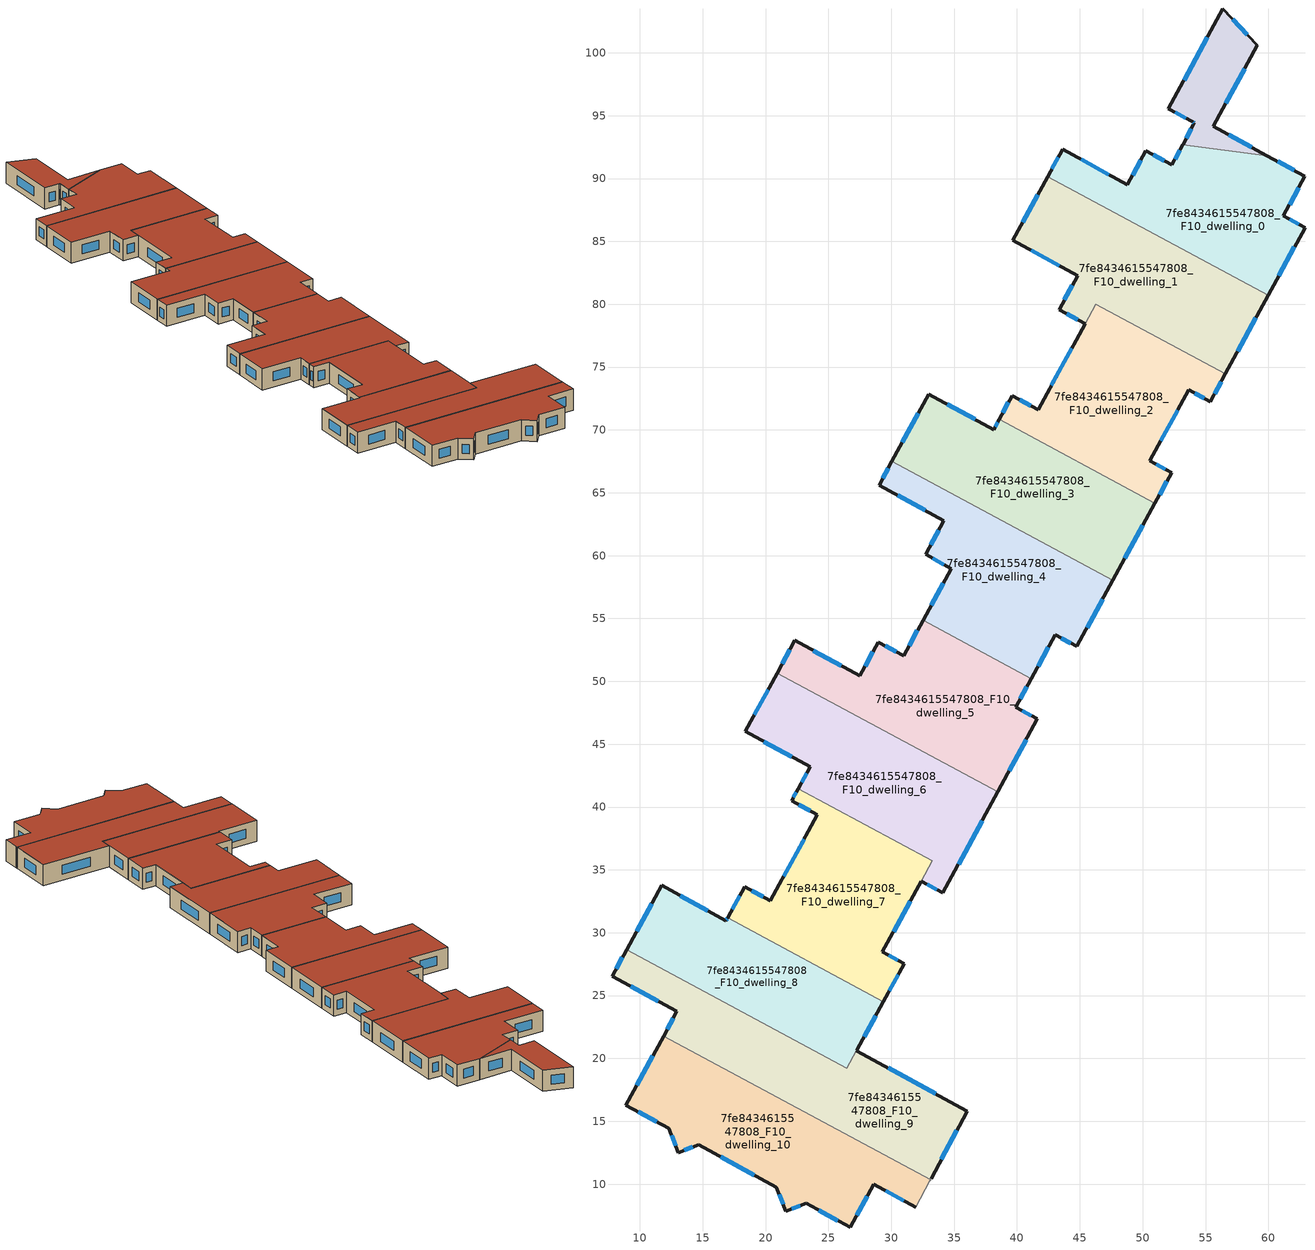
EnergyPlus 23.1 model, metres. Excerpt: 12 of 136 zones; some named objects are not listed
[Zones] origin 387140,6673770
7fe8434615547808_F10_dwelling_0
 floor to 7fe8434615547808_F9_dwelling_0 (EU_floor_Construction): 62.91,90.18 61.2,87.03 62.91,86.09 59.99,80.72 42.44,90.16 43.63,92.33 48.79,89.51 50.25,92.21 52.33,91.09 53.19,92.69 59.89,91.83 z30
 wall outside (EU_wall_Construction): 59.99,80.72 62.91,86.09 61.2,87.03 62.91,90.18 59.89,91.83 / 53.19,92.69 52.33,91.09 50.25,92.21 48.79,89.51 43.63,92.33 42.44,90.16 z30:33
 wall to 7fe8434615547808_F10_dwelling_1 (EU_wall_Construction): 42.44,90.16 59.99,80.72 z30:33
 wall to 7fe8434615547808_F10_dwelling_11 (EU_wall_Construction): 59.89,91.83 53.19,92.69 z30:33
 window (EU_Window_Construction): 60.83,82.25 62.08,84.55 / 43.29,91.71 42.78,90.78 / 47.31,90.31 45.1,91.52 / 49.83,91.43 49.2,90.28 / 51.73,91.41 50.84,91.89 / 52.94,92.23 52.57,91.55 / 62.05,90.65 60.75,91.36 / 61.69,87.93 62.42,89.28 / 62.42,86.36 61.69,86.76 z30.86:32.14
 roof outside (EU_roof_Construction): 59.99,80.72 62.91,86.09 61.2,87.03 62.91,90.18 59.89,91.83 53.19,92.69 52.33,91.09 50.25,92.21 48.79,89.51 43.63,92.33 42.44,90.16 z33
7fe8434615547808_F10_dwelling_1
 floor to 7fe8434615547808_F9_dwelling_1 (EU_floor_Construction): 59.99,80.72 56.59,74.47 46.28,80.01 45.42,78.45 43.36,79.58 44.83,82.27 39.67,85.09 42.44,90.16 z30
 wall outside (EU_wall_Construction): 42.44,90.16 39.67,85.09 44.83,82.27 43.36,79.58 45.42,78.45 / 56.59,74.47 59.99,80.72 z30:33
 wall to 7fe8434615547808_F10_dwelling_2 (EU_wall_Construction): 45.42,78.45 46.28,80.01 56.59,74.47 z30:33
 window (EU_Window_Construction): 44.41,81.5 43.78,80.34 / 41.15,84.28 43.36,83.07 / 41.65,88.71 40.46,86.54 / 57.56,76.26 59.02,78.93 / 43.95,79.25 44.83,78.77 z30.86:32.14
 roof outside (EU_roof_Construction): 56.59,74.47 59.99,80.72 42.44,90.16 39.67,85.09 44.83,82.27 43.36,79.58 45.42,78.45 46.28,80.01 z33
7fe8434615547808_F10_dwelling_10
 floor to 7fe8434615547808_F9_dwelling_10 (EU_floor_Construction): 33.13,10.36 33.08,10.27 31.95,8.17 28.62,10 26.73,6.56 23.22,8.47 21.61,7.84 20.86,9.76 14.67,13.14 13.07,12.5 12.31,14.42 8.89,16.29 11.88,21.78 z30
 wall outside (EU_wall_Construction): 11.88,21.78 8.89,16.29 12.31,14.42 13.07,12.5 14.67,13.14 20.86,9.76 21.61,7.84 23.22,8.47 26.73,6.56 28.62,10 31.95,8.17 z30:33
 wall to 7fe8434615547808_F10_dwelling_9 (EU_wall_Construction): 33.13,10.36 11.88,21.78 z30:33
 wall adiabatic (EU_wall_Construction): 31.95,8.17 33.08,10.27 33.13,10.36 z30:33
 window (EU_Window_Construction): 16.44,12.17 19.09,10.72 / 13.52,12.69 14.21,12.96 / 12.53,13.88 12.85,13.05 / 9.86,15.76 11.33,14.96 / 11.03,20.21 9.74,17.86 / 29.57,9.48 31,8.7 / 27.27,7.54 28.08,9.02 / 24.22,7.92 25.73,7.1 / 22.07,8.02 22.76,8.29 / 21.08,9.21 21.4,8.39 z30.86:32.14
 roof outside (EU_roof_Construction): 31.95,8.17 33.08,10.27 33.13,10.36 11.88,21.78 8.89,16.29 12.31,14.42 13.07,12.5 14.67,13.14 20.86,9.76 21.61,7.84 23.22,8.47 26.73,6.56 28.62,10 z33
7fe8434615547808_F10_dwelling_11
 floor to 7fe8434615547808_F9_dwelling_11 (EU_floor_Construction): 59.12,100.59 55.61,94.15 59.89,91.83 53.19,92.69 53.21,92.74 54.12,94.43 53.99,94.5 52.05,95.55 56.38,103.52 z30
 wall outside (EU_wall_Construction): 59.89,91.83 55.61,94.15 59.12,100.59 56.38,103.52 52.05,95.55 53.99,94.5 54.12,94.43 53.21,92.74 53.19,92.69 z30:33
 window (EU_Window_Construction): 53.86,93.95 53.47,93.22 / 54.03,94.48 54.08,94.45 / 52.61,95.25 53.43,94.8 / 55.15,101.24 53.29,97.83 / 58.34,101.43 57.17,102.68 / 56.62,95.99 58.12,98.75 / 58.66,92.49 56.84,93.49 z30.86:32.14
 roof outside (EU_roof_Construction): 59.89,91.83 55.61,94.15 59.12,100.59 56.38,103.52 52.05,95.55 53.99,94.5 54.12,94.43 53.21,92.74 53.19,92.69 z33
7fe8434615547808_F10_dwelling_2
 floor to 7fe8434615547808_F9_dwelling_2 (EU_floor_Construction): 56.59,74.47 55.38,72.26 53.66,73.2 50.58,67.53 52.3,66.6 50.97,64.16 38.58,70.83 39.61,72.72 41.68,71.6 45.42,78.45 46.28,80.01 z30
 wall outside (EU_wall_Construction): 45.42,78.44 41.68,71.6 39.61,72.72 38.58,70.83 / 50.97,64.16 52.3,66.6 50.58,67.53 53.66,73.2 55.38,72.26 56.59,74.47 z30:33
 wall to 7fe8434615547808_F10_dwelling_3 (EU_wall_Construction): 38.58,70.83 50.97,64.16 z30:33
 window (EU_Window_Construction): 39.32,72.18 38.88,71.37 / 41.09,71.92 40.2,72.4 / 44.35,76.49 42.75,73.55 / 55.72,72.89 56.24,73.84 / 54.15,72.93 54.89,72.53 / 51.46,69.15 52.78,71.58 / 51.81,66.86 51.07,67.27 / 51.35,64.86 51.92,65.9 z30.86:32.14
 roof outside (EU_roof_Construction): 52.3,66.6 50.58,67.53 53.66,73.2 55.38,72.26 56.59,74.47 46.28,80.01 45.42,78.45 41.68,71.6 39.61,72.72 38.58,70.83 50.97,64.16 z33
7fe8434615547808_F10_dwelling_3
 floor to 7fe8434615547808_F9_dwelling_3 (EU_floor_Construction): 50.97,64.16 47.63,58.03 30.05,67.49 32.98,72.85 38.14,70.03 38.58,70.83 z30
 wall outside (EU_wall_Construction): 38.58,70.83 38.14,70.03 32.98,72.85 30.05,67.49 / 47.63,58.03 50.97,64.16 z30:33
 wall to 7fe8434615547808_F10_dwelling_4 (EU_wall_Construction): 30.05,67.49 47.63,58.03 z30:33
 window (EU_Window_Construction): 36.67,70.84 34.46,72.04 / 38.46,70.6 38.27,70.26 / 48.59,59.79 50.02,62.41 / 32.15,71.32 30.89,69.02 z30.86:32.14
 roof outside (EU_roof_Construction): 47.63,58.03 50.97,64.16 38.58,70.83 38.14,70.03 32.98,72.85 30.05,67.49 z33
7fe8434615547808_F10_dwelling_4
 floor to 7fe8434615547808_F9_dwelling_4 (EU_floor_Construction): 47.63,58.03 44.76,52.77 43.04,53.71 41.15,50.22 32.53,54.86 34.78,58.97 32.73,60.09 34.19,62.79 29.03,65.61 30.05,67.49 z30
 wall outside (EU_wall_Construction): 30.05,67.49 29.03,65.61 34.19,62.79 32.73,60.09 34.78,58.97 32.53,54.86 / 41.15,50.22 43.04,53.71 44.76,52.77 47.63,58.03 z30:33
 wall to 7fe8434615547808_F10_dwelling_5 (EU_wall_Construction): 32.53,54.86 41.15,50.22 z30:33
 window (EU_Window_Construction): 34.13,57.8 33.17,56.04 / 33.31,59.77 34.19,59.29 / 33.77,62.02 33.14,60.86 / 30.5,64.81 32.71,63.6 / 29.76,66.95 29.32,66.15 / 45.58,54.27 46.81,56.53 / 43.53,53.44 44.27,53.04 / 41.69,51.22 42.5,52.71 z30.86:32.14
 roof outside (EU_roof_Construction): 44.76,52.77 47.63,58.03 30.05,67.49 29.03,65.61 34.19,62.79 32.73,60.09 34.78,58.97 32.53,54.86 41.15,50.22 43.04,53.71 z33
7fe8434615547808_F10_dwelling_5
 floor to 7fe8434615547808_F9_dwelling_5 (EU_floor_Construction): 41.15,50.22 39.91,47.94 41.63,47.01 38.48,41.21 20.92,50.66 22.34,53.25 27.5,50.43 28.96,53.13 30.98,52.03 32.53,54.86 z30
 wall outside (EU_wall_Construction): 32.53,54.86 30.98,52.03 28.96,53.13 27.5,50.43 22.34,53.25 20.92,50.66 / 38.48,41.21 41.63,47.01 39.91,47.94 41.15,50.22 z30:33
 wall to 7fe8434615547808_F10_dwelling_6 (EU_wall_Construction): 20.92,50.66 38.48,41.21 z30:33
 window (EU_Window_Construction): 21.93,52.51 21.33,51.4 / 26.02,51.23 23.81,52.44 / 28.54,52.36 27.91,51.2 / 30.4,52.34 29.53,52.81 / 32.09,54.05 31.42,52.84 / 40.27,48.59 40.8,49.57 / 41.14,47.27 40.4,47.68 / 39.38,42.87 40.73,45.35 z30.86:32.14
 roof outside (EU_roof_Construction): 38.48,41.21 41.63,47.01 39.91,47.94 41.15,50.22 32.53,54.86 30.98,52.03 28.96,53.13 27.5,50.43 22.34,53.25 20.92,50.66 z33
7fe8434615547808_F10_dwelling_6
 floor to 7fe8434615547808_F9_dwelling_6 (EU_floor_Construction): 38.48,41.21 34.11,33.16 32.39,34.11 33.27,35.71 22.59,41.46 23.54,43.2 18.38,46.01 20.92,50.66 z30
 wall outside (EU_wall_Construction): 20.92,50.66 18.38,46.01 23.54,43.2 22.59,41.46 / 32.39,34.11 34.11,33.16 38.48,41.21 z30:33
 wall to 7fe8434615547808_F10_dwelling_7 (EU_wall_Construction): 22.59,41.46 33.27,35.71 32.39,34.11 z30:33
 window (EU_Window_Construction): 23.27,42.7 22.86,41.96 / 19.86,45.21 22.07,44 / 20.2,49.33 19.11,47.34 / 35.36,35.46 37.23,38.91 / 32.88,33.84 33.62,33.43 z30.86:32.14
 roof outside (EU_roof_Construction): 34.11,33.16 38.48,41.21 20.92,50.66 18.38,46.01 23.54,43.2 22.59,41.46 33.27,35.71 32.39,34.11 z33
7fe8434615547808_F10_dwelling_7
 floor to 7fe8434615547808_F9_dwelling_7 (EU_floor_Construction): 33.27,35.71 29.3,28.47 31.02,27.53 29.36,24.51 16.97,31.18 18.33,33.65 20.39,32.52 24.13,39.38 22.07,40.5 22.59,41.46 z30
 wall outside (EU_wall_Construction): 22.59,41.46 22.07,40.5 24.13,39.38 20.39,32.52 18.33,33.65 16.97,31.18 / 29.36,24.51 31.02,27.53 29.3,28.47 32.39,34.11 z30:33
 wall to 7fe8434615547808_F10_dwelling_8 (EU_wall_Construction): 16.97,31.18 29.36,24.51 z30:33
 window (EU_Window_Construction): 17.94,32.94 17.36,31.88 / 19.8,32.84 18.91,33.33 / 23.06,37.42 21.46,34.48 / 22.66,40.18 23.54,39.7 / 22.44,41.19 22.22,40.78 / 30.53,27.8 29.79,28.2 / 29.84,25.37 30.55,26.67 / 30.18,30.08 31.51,32.5 z30.86:32.14
 roof outside (EU_roof_Construction): 31.02,27.53 29.3,28.47 33.27,35.71 22.59,41.46 22.07,40.5 24.13,39.38 20.39,32.52 18.33,33.65 16.97,31.18 29.36,24.51 z33
7fe8434615547808_F10_dwelling_8
 floor to 7fe8434615547808_F9_dwelling_8 (EU_floor_Construction): 29.36,24.51 26.46,19.24 8.95,28.66 11.73,33.76 16.85,30.96 16.97,31.18 z30
 wall outside (EU_wall_Construction): 16.97,31.18 16.85,30.96 11.73,33.76 8.95,28.66 / 27.23,20.63 29.36,24.51 z30:33
 wall to 7fe8434615547808_F10_dwelling_9 (EU_wall_Construction): 26.47,19.23 27.23,20.63 / 8.95,28.66 26.46,19.24 z30:33
 window (EU_Window_Construction): 10.94,32.3 9.74,30.12 / 15.39,31.76 13.19,32.96 / 16.94,31.11 16.89,31.02 / 27.84,21.74 28.76,23.4 z30.86:32.14
 roof outside (EU_roof_Construction): 26.46,19.24 29.36,24.51 16.97,31.18 16.85,30.96 11.73,33.76 8.95,28.66 z33
7fe8434615547808_F10_dwelling_9
 floor to 7fe8434615547808_F9_dwelling_9 (EU_floor_Construction): 27.23,20.63 36.05,15.79 33.17,10.44 33.13,10.36 11.88,21.78 12.95,23.73 7.78,26.52 8.95,28.66 26.47,19.23 z30
 wall outside (EU_wall_Construction): 8.95,28.66 7.78,26.52 12.95,23.73 11.88,21.78 / 33.17,10.44 36.05,15.79 27.23,20.63 z30:33
 wall adiabatic (EU_wall_Construction): 33.13,10.36 33.17,10.44 z30:33
 window (EU_Window_Construction): 9.26,25.72 11.47,24.53 / 8.62,28.05 8.12,27.13 / 33.53,17.18 29.75,19.25 / 34,11.97 35.23,14.27 / 12.64,23.18 12.19,22.34 z30.86:32.14
 roof outside (EU_roof_Construction): 33.17,10.44 36.05,15.79 27.23,20.63 26.47,19.23 8.95,28.66 7.78,26.52 12.95,23.73 11.88,21.78 33.13,10.36 z33
[Building]
EU S2 Campaign: North Axis=0; Terrain=City; Solar Distribution=FullExterior
[Site:Location]
Helsinki-Vantaa.AP: Latitude=60.317; Longitude=24.963; Time Zone=2; Elevation=54.6
[SizingPeriod:WeatherFileDays]
AnnualSizingPeriod: Begin Month=1; Begin Day of Month=1; End Month=12; End Day of Month=31; Day of Week for Start Day=Monday; Use Weather File Daylight Saving Period=No; Use Weather File Rain and Snow Indicators=No
[MATERIAL]
EU_InternalMass_Material: Roughness=MediumRough; Thickness=0.1; Conductivity=1; Density=1800; Specific Heat=900; Thermal Absorptance=0.9; Solar Absorptance=0.7; Visible Absorptance=0.7
[MATERIAL:NOMASS] Roughness=MediumRough; Thermal Absorptance=0.9; Solar Absorptance=0.7; Visible Absorptance=0.7
Name | Thermal Resistance
EU_wall_NoMass | 2.6932
EU_roof_NoMass | 3.19818
EU_floor_NoMass | 2.22482
[WINDOWMATERIAL:SIMPLEGLAZINGSYSTEM]
EU_Window_SimpleGlazing: UFactor=2.14966; Solar Heat Gain Coefficient=0.7; Visible Transmittance=0.7
[CONSTRUCTION]
EU_wall_Construction: EU_wall_NoMass
EU_roof_Construction: EU_roof_NoMass
EU_floor_Construction: EU_floor_NoMass
EU_Window_Construction: EU_Window_SimpleGlazing
EU_InternalMass_Construction: EU_InternalMass_Material
[ZONE] Type=1; Multiplier=1; Ceiling Height=autocalculate; Floor Area=autocalculate; Part of Total Floor Area=Yes
Name | Volume
7fe8434615547808_F10_dwelling_0 | 379.513
7fe8434615547808_F10_dwelling_1 | 414.653
7fe8434615547808_F10_dwelling_10 | 423.882
7fe8434615547808_F10_dwelling_11 | 117.224
7fe8434615547808_F10_dwelling_2 | 389.61
7fe8434615547808_F10_dwelling_3 | 402.156
7fe8434615547808_F10_dwelling_4 | 402.131
7fe8434615547808_F10_dwelling_5 | 402.141
7fe8434615547808_F10_dwelling_6 | 412.956
7fe8434615547808_F10_dwelling_7 | 391.321
7fe8434615547808_F10_dwelling_8 | 355.331
7fe8434615547808_F10_dwelling_9 | 427.167
[INTERNALMASS] Construction=EU_InternalMass_Construction
Name | Zone or ZoneList | Surface Area
7fe8434615547808_F10_dwelling_0_EU_InternalMass | 7fe8434615547808_F10_dwelling_0 | 126.505
7fe8434615547808_F10_dwelling_1_EU_InternalMass | 7fe8434615547808_F10_dwelling_1 | 138.218
7fe8434615547808_F10_dwelling_2_EU_InternalMass | 7fe8434615547808_F10_dwelling_2 | 129.872
7fe8434615547808_F10_dwelling_3_EU_InternalMass | 7fe8434615547808_F10_dwelling_3 | 134.052
7fe8434615547808_F10_dwelling_4_EU_InternalMass | 7fe8434615547808_F10_dwelling_4 | 134.044
7fe8434615547808_F10_dwelling_5_EU_InternalMass | 7fe8434615547808_F10_dwelling_5 | 134.047
7fe8434615547808_F10_dwelling_6_EU_InternalMass | 7fe8434615547808_F10_dwelling_6 | 137.652
7fe8434615547808_F10_dwelling_7_EU_InternalMass | 7fe8434615547808_F10_dwelling_7 | 130.44
7fe8434615547808_F10_dwelling_8_EU_InternalMass | 7fe8434615547808_F10_dwelling_8 | 118.459
7fe8434615547808_F10_dwelling_9_EU_InternalMass | 7fe8434615547808_F10_dwelling_9 | 142.388
7fe8434615547808_F10_dwelling_10_EU_InternalMass | 7fe8434615547808_F10_dwelling_10 | 141.293
7fe8434615547808_F10_dwelling_11_EU_InternalMass | 7fe8434615547808_F10_dwelling_11 | 39.0751
[OTHEREQUIPMENT] Fuel Type=Electricity; Design Level Calculation Method=Watts/Area; Power per Zone Floor Area=1; Fraction Latent=0; Fraction Radiant=0; Fraction Lost=0; Carbon Dioxide Generation Rate=0; EndUse Subcategory=EU_Step8_InternalGains
Name | Zone or ZoneList or Space or SpaceList | Schedule
EU_Step8_InternalGain_7fe8434615547808_F10_dwelling_0_f000 | 7fe8434615547808_F10_dwelling_0 | EU_Step8_GainSchedule_7fe8434615547808_F10_dwelling_0_f000
EU_Step8_InternalGain_7fe8434615547808_F10_dwelling_1_f000 | 7fe8434615547808_F10_dwelling_1 | EU_Step8_GainSchedule_7fe8434615547808_F10_dwelling_1_f000
EU_Step8_InternalGain_7fe8434615547808_F10_dwelling_2_f000 | 7fe8434615547808_F10_dwelling_2 | EU_Step8_GainSchedule_7fe8434615547808_F10_dwelling_2_f000
EU_Step8_InternalGain_7fe8434615547808_F10_dwelling_3_f000 | 7fe8434615547808_F10_dwelling_3 | EU_Step8_GainSchedule_7fe8434615547808_F10_dwelling_3_f000
EU_Step8_InternalGain_7fe8434615547808_F10_dwelling_4_f000 | 7fe8434615547808_F10_dwelling_4 | EU_Step8_GainSchedule_7fe8434615547808_F10_dwelling_4_f000
EU_Step8_InternalGain_7fe8434615547808_F10_dwelling_5_f000 | 7fe8434615547808_F10_dwelling_5 | EU_Step8_GainSchedule_7fe8434615547808_F10_dwelling_5_f000
EU_Step8_InternalGain_7fe8434615547808_F10_dwelling_6_f000 | 7fe8434615547808_F10_dwelling_6 | EU_Step8_GainSchedule_7fe8434615547808_F10_dwelling_6_f000
EU_Step8_InternalGain_7fe8434615547808_F10_dwelling_7_f000 | 7fe8434615547808_F10_dwelling_7 | EU_Step8_GainSchedule_7fe8434615547808_F10_dwelling_7_f000
EU_Step8_InternalGain_7fe8434615547808_F10_dwelling_8_f000 | 7fe8434615547808_F10_dwelling_8 | EU_Step8_GainSchedule_7fe8434615547808_F10_dwelling_8_f000
EU_Step8_InternalGain_7fe8434615547808_F10_dwelling_9_f000 | 7fe8434615547808_F10_dwelling_9 | EU_Step8_GainSchedule_7fe8434615547808_F10_dwelling_9_f000
EU_Step8_InternalGain_7fe8434615547808_F10_dwelling_10_f000 | 7fe8434615547808_F10_dwelling_10 | EU_Step8_GainSchedule_7fe8434615547808_F10_dwelling_10_f000
EU_Step8_InternalGain_7fe8434615547808_F10_dwelling_11_f000 | 7fe8434615547808_F10_dwelling_11 | EU_Step8_GainSchedule_7fe8434615547808_F10_dwelling_11_f000
[ZONEVENTILATION:DESIGNFLOWRATE] Schedule=EU_AlwaysOn; Design Flow Rate Calculation Method=AirChanges/Hour; Air Changes per Hour=0.586271; Ventilation Type=Natural; Fan Pressure Rise=0; Fan Total Efficiency=1; Constant Term Coefficient=1; Temperature Term Coefficient=0; Velocity Term Coefficient=0; Velocity Squared Term Coefficient=0; Minimum Indoor Temperature=-100; Maximum Indoor Temperature=100; Delta Temperature=-100; Minimum Outdoor Temperature=-100; Maximum Outdoor Temperature=100; Maximum Wind Speed=40
Name | Zone or ZoneList or Space or SpaceList
EU_ConstantAir_7fe8434615547808_F10_dwelling_0 | 7fe8434615547808_F10_dwelling_0
EU_ConstantAir_7fe8434615547808_F10_dwelling_1 | 7fe8434615547808_F10_dwelling_1
EU_ConstantAir_7fe8434615547808_F10_dwelling_2 | 7fe8434615547808_F10_dwelling_2
EU_ConstantAir_7fe8434615547808_F10_dwelling_3 | 7fe8434615547808_F10_dwelling_3
EU_ConstantAir_7fe8434615547808_F10_dwelling_4 | 7fe8434615547808_F10_dwelling_4
EU_ConstantAir_7fe8434615547808_F10_dwelling_5 | 7fe8434615547808_F10_dwelling_5
EU_ConstantAir_7fe8434615547808_F10_dwelling_6 | 7fe8434615547808_F10_dwelling_6
EU_ConstantAir_7fe8434615547808_F10_dwelling_7 | 7fe8434615547808_F10_dwelling_7
EU_ConstantAir_7fe8434615547808_F10_dwelling_8 | 7fe8434615547808_F10_dwelling_8
EU_ConstantAir_7fe8434615547808_F10_dwelling_9 | 7fe8434615547808_F10_dwelling_9
EU_ConstantAir_7fe8434615547808_F10_dwelling_10 | 7fe8434615547808_F10_dwelling_10
EU_ConstantAir_7fe8434615547808_F10_dwelling_11 | 7fe8434615547808_F10_dwelling_11
[HVACTEMPLATE:ZONE:IDEALLOADSAIRSYSTEM] System Availability Schedule=EU_AlwaysOn; Maximum Heating Supply Air Temperature=50; Minimum Cooling Supply Air Temperature=13; Maximum Heating Supply Air Humidity Ratio=0.0156; Minimum Cooling Supply Air Humidity Ratio=0.0077; Heating Limit=NoLimit; Cooling Limit=NoLimit; Heating Availability Schedule=EU_AlwaysOn; Cooling Availability Schedule=EU_CoolingOff; Dehumidification Control Type=ConstantSensibleHeatRatio; Cooling Sensible Heat Ratio=0.7; Dehumidification Setpoint=60; Humidification Control Type=None; Humidification Setpoint=30; Outdoor Air Method=None; Outdoor Air Flow Rate per Person=0.00944; Outdoor Air Flow Rate per Zone Floor Area=0; Outdoor Air Flow Rate per Zone=0; Demand Controlled Ventilation Type=None; Outdoor Air Economizer Type=NoEconomizer; Heat Recovery Type=None; Sensible Heat Recovery Effectiveness=0.7; Latent Heat Recovery Effectiveness=0.65
Name | Template Thermostat
7fe8434615547808_F10_dwelling_0 | EU_HeatOnly_7fe8434615547808_F10_dwelling_0
7fe8434615547808_F10_dwelling_1 | EU_HeatOnly_7fe8434615547808_F10_dwelling_1
7fe8434615547808_F10_dwelling_2 | EU_HeatOnly_7fe8434615547808_F10_dwelling_2
7fe8434615547808_F10_dwelling_3 | EU_HeatOnly_7fe8434615547808_F10_dwelling_3
7fe8434615547808_F10_dwelling_4 | EU_HeatOnly_7fe8434615547808_F10_dwelling_4
7fe8434615547808_F10_dwelling_5 | EU_HeatOnly_7fe8434615547808_F10_dwelling_5
7fe8434615547808_F10_dwelling_6 | EU_HeatOnly_7fe8434615547808_F10_dwelling_6
7fe8434615547808_F10_dwelling_7 | EU_HeatOnly_7fe8434615547808_F10_dwelling_7
7fe8434615547808_F10_dwelling_8 | EU_HeatOnly_7fe8434615547808_F10_dwelling_8
7fe8434615547808_F10_dwelling_9 | EU_HeatOnly_7fe8434615547808_F10_dwelling_9
7fe8434615547808_F10_dwelling_10 | EU_HeatOnly_7fe8434615547808_F10_dwelling_10
7fe8434615547808_F10_dwelling_11 | EU_HeatOnly_7fe8434615547808_F10_dwelling_11
[SIZING:ZONE] Zone Cooling Design Supply Air Temperature Input Method=SupplyAirTemperature; Zone Cooling Design Supply Air Temperature=13; Zone Heating Design Supply Air Temperature Input Method=SupplyAirTemperature; Zone Heating Design Supply Air Temperature=50; Zone Cooling Design Supply Air Humidity Ratio=0.008; Zone Heating Design Supply Air Humidity Ratio=0.008; Cooling Design Air Flow Method=DesignDay; Cooling Design Air Flow Rate=0; Cooling Minimum Air Flow per Zone Floor Area=0.000762; Cooling Minimum Air Flow=0; Cooling Minimum Air Flow Fraction=0.2; Heating Design Air Flow Method=DesignDay; Heating Design Air Flow Rate=0; Heating Maximum Air Flow per Zone Floor Area=0.002032; Heating Maximum Air Flow=0.141576; Heating Maximum Air Flow Fraction=0.3; Account for Dedicated Outdoor Air System=No; Dedicated Outdoor Air System Control Strategy=NeutralSupplyAir; Dedicated Outdoor Air Low Setpoint Temperature for Design=autosize; Dedicated Outdoor Air High Setpoint Temperature for Design=autosize; Zone Load Sizing Method=Sensible Load Only No Latent Load; Zone Latent Cooling Design Supply Air Humidity Ratio Input Method=HumidityRatioDifference; Zone Cooling Design Supply Air Humidity Ratio Difference=0.005; Zone Latent Heating Design Supply Air Humidity Ratio Input Method=HumidityRatioDifference; Zone Humidification Design Supply Air Humidity Ratio Difference=0.005
7fe8434615547808_F10_dwelling_0; 7fe8434615547808_F10_dwelling_1; 7fe8434615547808_F10_dwelling_2; 7fe8434615547808_F10_dwelling_3; 7fe8434615547808_F10_dwelling_4; 7fe8434615547808_F10_dwelling_5; 7fe8434615547808_F10_dwelling_6; 7fe8434615547808_F10_dwelling_7; 7fe8434615547808_F10_dwelling_8; 7fe8434615547808_F10_dwelling_9; 7fe8434615547808_F10_dwelling_10; 7fe8434615547808_F10_dwelling_11
[SCHEDULE:CONSTANT]
Name | Hourly Value
EU_AlwaysOn | 1
EU_CoolingOff | 0
[SCHEDULE:FILE] Column Number=1; Rows to Skip at Top=0; Number of Hours of Data=8760; Column Separator=Comma; Interpolate to Timestep=No; Minutes per Item=60; Adjust Schedule for Daylight Savings=Yes
Name | File
EU_Step8_GainSchedule_7fe8434615547808_F10_dwelling_0_f000 | ../../schedules/7fe8434615547808/7fe8434615547808_F10_dwelling_0_f000_gain.csv
EU_Step8_GainSchedule_7fe8434615547808_F10_dwelling_1_f000 | ../../schedules/7fe8434615547808/7fe8434615547808_F10_dwelling_1_f000_gain.csv
EU_Step8_GainSchedule_7fe8434615547808_F10_dwelling_2_f000 | ../../schedules/7fe8434615547808/7fe8434615547808_F10_dwelling_2_f000_gain.csv
EU_Step8_GainSchedule_7fe8434615547808_F10_dwelling_3_f000 | ../../schedules/7fe8434615547808/7fe8434615547808_F10_dwelling_3_f000_gain.csv
EU_Step8_GainSchedule_7fe8434615547808_F10_dwelling_4_f000 | ../../schedules/7fe8434615547808/7fe8434615547808_F10_dwelling_4_f000_gain.csv
EU_Step8_GainSchedule_7fe8434615547808_F10_dwelling_5_f000 | ../../schedules/7fe8434615547808/7fe8434615547808_F10_dwelling_5_f000_gain.csv
EU_Step8_GainSchedule_7fe8434615547808_F10_dwelling_6_f000 | ../../schedules/7fe8434615547808/7fe8434615547808_F10_dwelling_6_f000_gain.csv
EU_Step8_GainSchedule_7fe8434615547808_F10_dwelling_7_f000 | ../../schedules/7fe8434615547808/7fe8434615547808_F10_dwelling_7_f000_gain.csv
EU_Step8_GainSchedule_7fe8434615547808_F10_dwelling_8_f000 | ../../schedules/7fe8434615547808/7fe8434615547808_F10_dwelling_8_f000_gain.csv
EU_Step8_GainSchedule_7fe8434615547808_F10_dwelling_9_f000 | ../../schedules/7fe8434615547808/7fe8434615547808_F10_dwelling_9_f000_gain.csv
EU_Step8_GainSchedule_7fe8434615547808_F10_dwelling_10_f000 | ../../schedules/7fe8434615547808/7fe8434615547808_F10_dwelling_10_f000_gain.csv
EU_Step8_GainSchedule_7fe8434615547808_F10_dwelling_11_f000 | ../../schedules/7fe8434615547808/7fe8434615547808_F10_dwelling_11_f000_gain.csv
